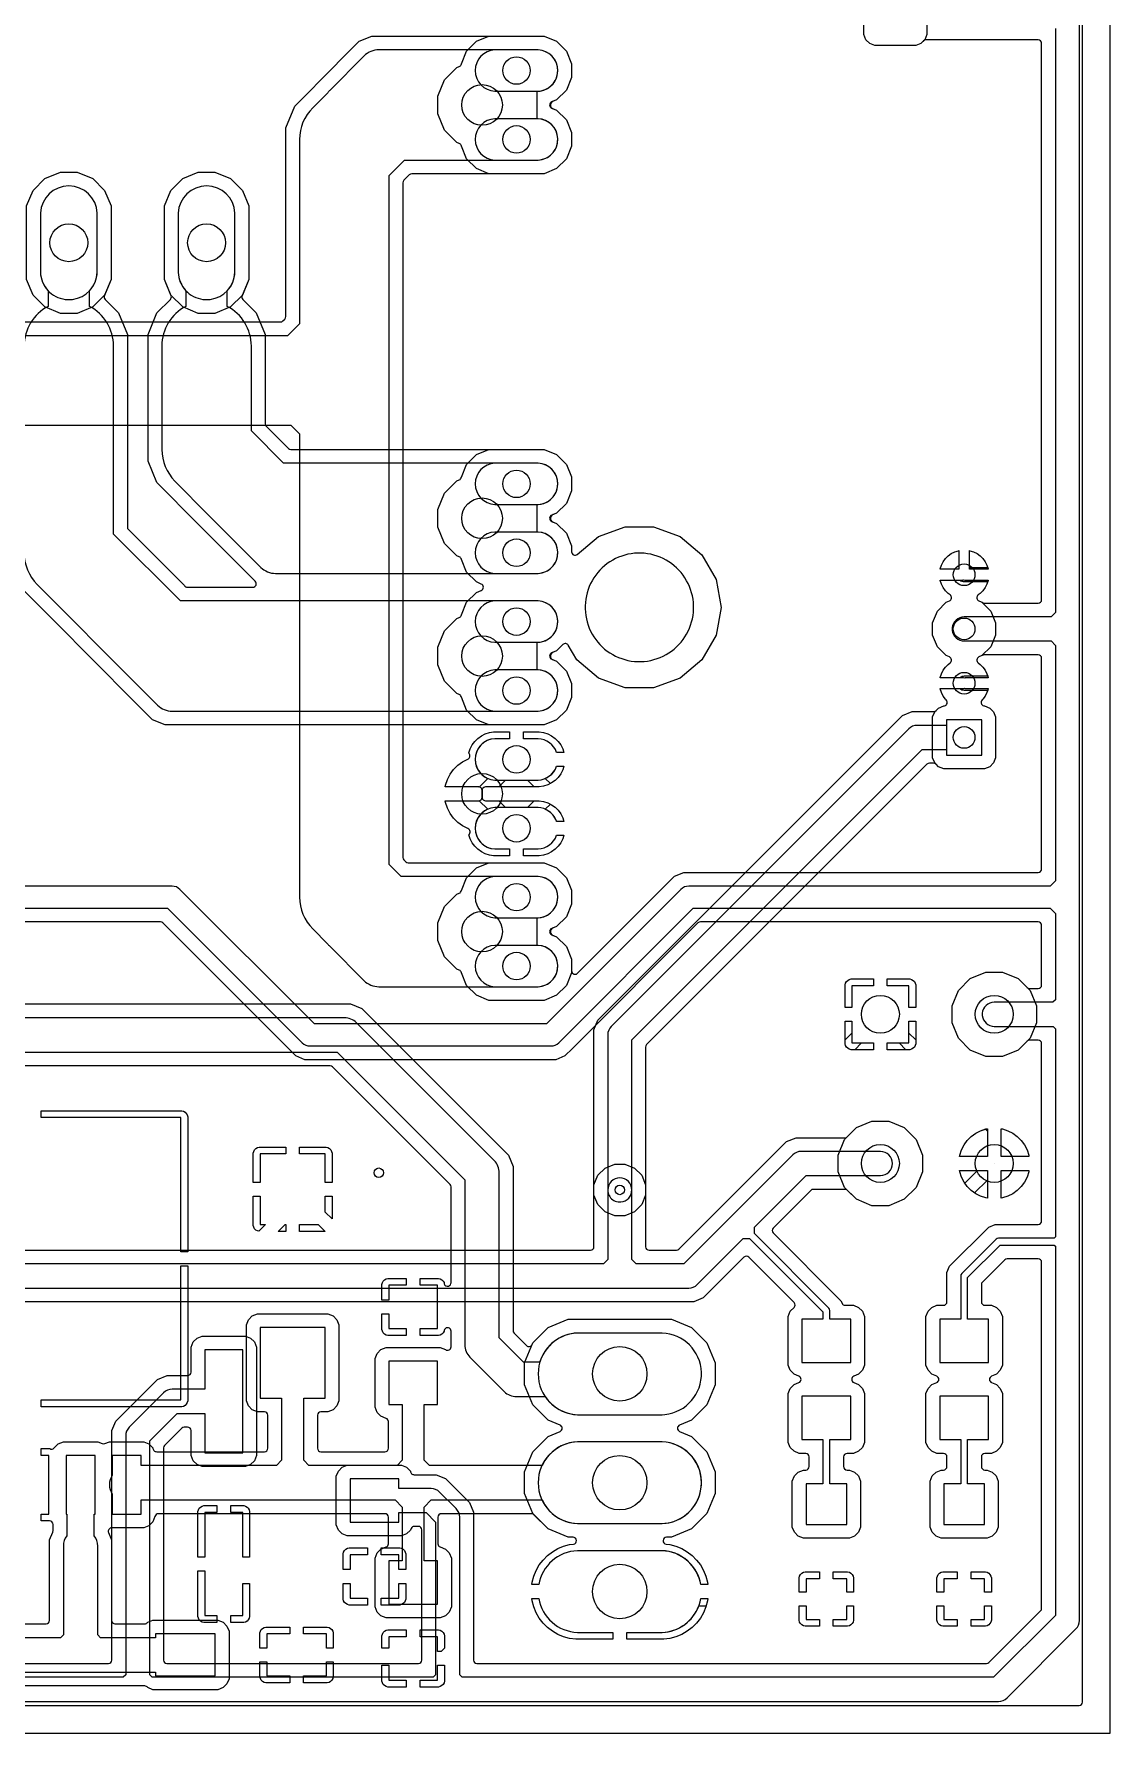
# Model space of a CAD drawing. Header units: millimetres. Extents: x 30 to 140, y 53 to 175.
# Drawn here: x 100.3 to 140, y 53 to 115.6 of the extents above; entities that cross this region are included whole.
import ezdxf

# ---------------------------------------------------------------- set-up
doc = ezdxf.new("R2010")
doc.units = ezdxf.units.MM

msp = doc.modelspace()

# ---------------------------------------------------------------- linework, layer by layer
at = {"layer": '16_copper'}
for points in [[(84.322, 54.016), (138.857, 54.016, 0.414214), (138.984, 54.143), (138.984, 173.857, 0.414214)], [(100.281, 109.879), (100.719, 110.317), (101.291, 110.553), (101.909, 110.553), (102.481, 110.317), (102.919, 109.879), (103.156, 109.307), (103.156, 106.593), (102.91, 106, 0.312739), (102.935, 105.858), (103.43, 105.363), (103.759, 104.569), (103.759, 97.467, 0.198912), (103.796, 97.377), (105.861, 95.312, 0.270316), (105.976, 95.25), (108.387, 95.25, 0.668179), (108.477, 95.467), (108.125, 95.818), (108.125, 95.818), (105.603, 98.341, 0.093914), (105.576, 98.38), (105.475, 98.482), (105.475, 98.482), (104.85, 99.107), (104.521, 99.901), (104.521, 104.569), (104.85, 105.363), (105.345, 105.858, 0.303342), (105.371, 105.998), (105.124, 106.593), (105.124, 109.307), (105.361, 109.879), (105.799, 110.317), (106.371, 110.553), (106.989, 110.553), (107.561, 110.317), (107.999, 109.879), (108.236, 109.307), (108.236, 106.593), (107.99, 106, 0.312739), (108.015, 105.858), (108.51, 105.363), (108.839, 104.569), (108.839, 101.277, 0.198912), (108.876, 101.187), (109.696, 100.367, 0.198912), (109.786, 100.33), (119.125, 100.33), (119.591, 100.137), (119.949, 99.779), (120.142, 99.313), (120.142, 98.807), (119.949, 98.341), (119.591, 97.983), (119.458, 97.928, 0.143893), (119.403, 97.883), (119.396, 97.873, 0.524682), (119.458, 97.652), (119.591, 97.597), (119.949, 97.239), (120.142, 96.773), (120.142, 96.556, 0.637071), (120.351, 96.459), (121.135, 97.117), (122.118, 97.475), (123.165, 97.475), (124.149, 97.117), (124.951, 96.444), (125.475, 95.537), (125.656, 94.506), (125.475, 93.475), (124.951, 92.568), (124.149, 91.895), (123.165, 91.537), (122.118, 91.537), (121.135, 91.895), (120.333, 92.568), (120.021, 93.107, 0.493144), (119.822, 93.134), (119.591, 92.903), (119.458, 92.848, 0.143893), (119.403, 92.803), (119.396, 92.793, 0.524682), (119.458, 92.572), (119.591, 92.517), (119.949, 92.159), (120.142, 91.693), (120.142, 91.187), (119.949, 90.721), (119.591, 90.363), (119.125, 90.17), (105.157, 90.17), (104.691, 90.363), (101.793, 93.261, 0.093912), (101.766, 93.3), (99.77, 95.297)], [(91.213, 79.883), (111.987, 79.883), (112.407, 79.709), (117.809, 74.307), (117.983, 73.887), (117.983, 67.836, 0.198912), (118.02, 67.746), (118.479, 67.288, 0.534522), (118.686, 67.329), (118.709, 67.383), (119.275, 67.95), (120.015, 68.256), (123.825, 68.256), (124.565, 67.95), (125.131, 67.383), (125.438, 66.644), (125.438, 65.843), (125.131, 65.103), (124.565, 64.537), (124.124, 64.354, 0.668183), (124.124, 64.119), (124.565, 63.936), (125.131, 63.37), (125.438, 62.63), (125.438, 61.83), (125.131, 61.09), (124.565, 60.524), (123.825, 60.217), (123.645, 60.217, 0.936608), (123.628, 59.964), (123.769, 59.946), (123.992, 59.886), (124.205, 59.798), (124.404, 59.682), (124.587, 59.542), (124.75, 59.379), (124.891, 59.196), (125.006, 58.996), (125.094, 58.783), (125.154, 58.561), (125.166, 58.471), (124.909, 58.471, 0.355305), (123.479, 59.722), (120.361, 59.722, 0.355304), (118.931, 58.471), (118.674, 58.471), (118.686, 58.561), (118.746, 58.783), (118.834, 58.996), (118.949, 59.196), (119.09, 59.379), (119.253, 59.542), (119.436, 59.682), (119.635, 59.798), (119.848, 59.886), (120.071, 59.946), (120.212, 59.964, 0.936608), (120.195, 60.217), (120.015, 60.217), (119.275, 60.524), (118.749, 61.05, 0.198912), (118.659, 61.087), (115.341, 61.087, 0.414214), (115.214, 60.96), (115.214, 59.979, 0.30335), (115.293, 59.861), (115.488, 59.781), (115.631, 59.638), (115.708, 59.451), (115.708, 57.649), (115.631, 57.462), (115.488, 57.319), (115.301, 57.242), (113.299, 57.242), (113.112, 57.319), (112.969, 57.462), (112.892, 57.649), (112.892, 59.451), (112.969, 59.638), (113.112, 59.781), (113.307, 59.861, 0.30335), (113.386, 59.979), (113.386, 60.96, 0.414214), (113.259, 61.087), (104.902, 61.087, 0.346066), (104.777, 60.978), (104.698, 60.787), (104.555, 60.644), (104.368, 60.566), (103.18, 60.566, 0.534511), (103.063, 60.391), (103.175, 60.121), (103.175, 57.15, 0.414214), (103.302, 57.023), (104.397, 57.023, 0.133087), (104.461, 57.04), (104.467, 57.045, 0.103496), (104.512, 57.086), (104.699, 57.163), (107.101, 57.163), (107.288, 57.086), (107.431, 56.943), (107.508, 56.756), (107.508, 55.004), (107.431, 54.817), (107.288, 54.674), (107.101, 54.597), (104.699, 54.597), (104.512, 54.674, 0.271857), (104.397, 54.737), (84.665, 54.737, 0.055544)], [(91.703, 78.105), (111.497, 78.105), (116.205, 73.397), (116.205, 67.31, 0.198912), (116.391, 66.861), (117.661, 65.591, 0.198912), (118.11, 65.405), (119.165, 65.405, 0.240613), (120.361, 64.738), (123.479, 64.738), (123.586, 64.746, 0.931033), (123.479, 67.748), (120.361, 67.748, 0.321455), (118.973, 66.675), (118.373, 66.675), (117.475, 67.573), (117.475, 73.66, 0.198912), (117.289, 74.109), (112.209, 79.189, 0.198912), (111.76, 79.375), (91.44, 79.375, 0.198912)], [(84.665, 57.023), (100.762, 57.023, 0.414214), (100.889, 57.15), (100.889, 60.121), (101.006, 60.404, 0.098491), (101.016, 60.452), (101.016, 60.693, 0.414214), (100.889, 60.82), (100.584, 60.82), (100.584, 61.074), (100.863, 61.074), (100.863, 63.233), (100.584, 63.233), (100.584, 63.487), (100.897, 63.487, 0.348851), (101.057, 63.51), (101.211, 63.664), (101.397, 63.741), (102.666, 63.741), (102.834, 63.672, 0.198912), (102.931, 63.672), (103.099, 63.741), (104.368, 63.741), (104.555, 63.664), (104.698, 63.521, 0.456762), (104.844, 63.373), (108.814, 63.373, 0.414214), (108.941, 63.5), (108.941, 64.715, 0.414214), (108.814, 64.842), (108.554, 64.842), (108.367, 64.919), (108.224, 65.062), (108.147, 65.249), (108.147, 68.051), (108.224, 68.238), (108.367, 68.381), (108.554, 68.458), (111.156, 68.458), (111.343, 68.381), (111.486, 68.238), (111.563, 68.051), (111.563, 65.249), (111.486, 65.062), (111.343, 64.919), (111.156, 64.842), (110.896, 64.842, 0.414214), (110.769, 64.715), (110.769, 63.5, 0.414214), (110.896, 63.373), (113.259, 63.373, 0.414214), (113.386, 63.5), (113.386, 64.481, 0.30335), (113.307, 64.599), (113.112, 64.679), (112.969, 64.822), (112.892, 65.009), (112.892, 66.811), (112.969, 66.998), (113.112, 67.141), (113.299, 67.218), (115.301, 67.218), (115.489, 67.14, 0.633629), (115.697, 67.238), (115.697, 67.819, 0.769561), (115.46, 67.882), (115.459, 67.88, 0.122603), (115.437, 67.812), (115.403, 67.754), (115.356, 67.707), (115.298, 67.673), (115.233, 67.656), (114.554, 67.656), (114.554, 67.91), (115.2, 67.91), (115.2, 69.51), (114.554, 69.51), (114.554, 69.764), (115.233, 69.764), (115.298, 69.747), (115.356, 69.713), (115.403, 69.666), (115.437, 69.608, 0.920707), (115.694, 69.574), (115.697, 69.598), (115.697, 69.601), (115.697, 73.134, 0.198912), (115.66, 73.224), (111.324, 77.56, 0.198912), (111.234, 77.597), (91.966, 77.597, 0.198912)], [(84.03, 55.245), (104.8, 55.245), (104.8, 55.105), (107, 55.105), (107, 56.655), (104.8, 56.655), (104.8, 56.515), (102.772, 56.515), (102.667, 56.62), (102.667, 59.893, 0.161858), (102.54, 60.273), (102.54, 61.074), (102.565, 61.074), (102.565, 63.233), (101.498, 63.233), (101.498, 61.074), (101.524, 61.074), (101.524, 60.273, 0.162021), (101.397, 59.893), (101.397, 56.62), (101.292, 56.515), (84.03, 56.515)]]:
    msp.add_lwpolyline(points, format="xyb", dxfattribs=at)
msp.add_lwpolyline([(133.242, 117.135), (133.242, 115.625), (133.165, 115.438), (133.022, 115.295), (132.835, 115.218), (131.325, 115.218), (131.138, 115.295), (130.995, 115.438), (130.918, 115.625), (130.918, 117.135)], dxfattribs=at)
for points in [[(117.095, 110.49), (116.629, 110.683), (116.271, 111.041), (116.076, 111.513, 0.26182), (116, 111.611), (115.915, 111.646), (115.456, 112.105), (115.207, 112.705), (115.207, 113.355), (115.456, 113.955), (115.915, 114.414), (116, 114.449, 0.246575), (116.076, 114.547), (116.271, 115.019), (116.629, 115.377), (117.095, 115.57), (119.125, 115.57), (119.591, 115.377), (119.949, 115.019), (120.142, 114.553), (120.142, 114.047), (119.949, 113.581), (119.591, 113.223), (119.408, 113.147, 0.668175), (119.408, 112.913), (119.591, 112.837), (119.949, 112.479), (120.142, 112.013), (120.142, 111.507), (119.949, 111.041), (119.591, 110.683), (119.125, 110.49)], [(118.984, 113.545, 0.906347), (118.909, 115.062), (117.311, 115.062, 0.95208), (117.311, 113.538), (118.909, 113.538)], [(118.984, 111.005, 0.906347), (118.909, 112.522), (117.311, 112.522, 0.95208), (117.311, 110.998), (118.909, 110.998)], [(103.251, 97.204), (103.251, 104.14, 0.279687), (102.362, 105.604), (102.362, 106.183, 0.180228), (102.648, 106.857), (102.648, 109.043, 0.957291), (100.552, 109.043), (100.552, 106.857, 0.180228), (100.838, 106.183), (100.838, 105.604, 0.279681), (99.949, 104.14), (99.949, 96.52, 0.198912), (100.433, 95.353), (102.255, 93.53, 0.038456), (102.331, 93.441), (104.871, 90.901, 0.198912), (105.41, 90.678), (118.909, 90.678, 0.975753), (118.872, 92.202), (118.872, 93.218, 0.975753), (118.909, 94.742), (105.713, 94.742)], [(108.331, 101.014), (108.331, 104.14, 0.279687), (107.442, 105.604), (107.442, 106.183, 0.180228), (107.728, 106.857), (107.728, 109.043, 0.957291), (105.632, 109.043), (105.632, 106.857, 0.180228), (105.918, 106.183), (105.918, 105.604, 0.279681), (105.029, 104.14), (105.029, 100.33, 0.198912), (105.513, 99.163), (106.065, 98.61, 0.038456), (106.141, 98.521), (108.681, 95.981, 0.198912), (109.22, 95.758), (118.909, 95.758, 0.975753), (118.872, 97.282), (118.872, 98.298, 0.975753), (118.909, 99.822), (109.523, 99.822)], [(134.464, 91.91), (133.732, 91.91), (133.734, 91.923), (133.779, 92.059), (133.843, 92.186), (133.927, 92.302), (134.028, 92.403), (134.103, 92.457, 0.58612), (134.077, 92.677), (133.962, 92.725), (133.635, 93.052), (133.458, 93.479), (133.458, 93.941), (133.635, 94.368), (133.962, 94.695), (134.077, 94.743, 0.58612), (134.103, 94.963), (134.028, 95.017), (133.927, 95.118), (133.843, 95.234), (133.779, 95.361), (133.734, 95.497), (133.732, 95.51), (134.464, 95.51, 0.166951), (134.62, 95.456), (135.492, 95.456), (135.461, 95.361), (135.397, 95.234), (135.313, 95.118), (135.212, 95.017), (135.137, 94.963, 0.58612), (135.163, 94.743), (135.278, 94.695), (135.605, 94.368), (135.782, 93.941), (135.782, 93.479), (135.605, 93.052), (135.278, 92.725), (135.163, 92.677, 0.586109), (135.137, 92.457), (135.212, 92.403), (135.313, 92.302), (135.397, 92.186), (135.461, 92.059), (135.492, 91.964), (134.62, 91.964), (134.58, 91.961), (134.542, 91.952), (134.505, 91.936), (134.471, 91.916)], [(122.109, 72.073), (121.731, 72.073), (121.38, 72.218), (121.113, 72.485), (120.968, 72.836), (120.968, 78.929), (121.113, 79.28), (132.35, 90.517), (132.701, 90.662), (133.493, 90.662, 0.198912), (133.583, 90.7), (133.678, 90.795), (133.865, 90.872, 0.551535), (133.983, 91.052), (133.98, 91.057, 0.141959), (133.927, 91.118), (133.843, 91.234), (133.779, 91.361), (133.734, 91.497), (133.732, 91.51), (134.464, 91.51, 0.166951), (134.62, 91.456), (135.492, 91.456), (135.461, 91.361), (135.397, 91.234), (135.313, 91.118, 0.129442), (135.262, 91.061), (135.259, 91.055, 0.225675), (135.257, 90.946), (135.261, 90.94, 0.248224), (135.375, 90.872), (135.562, 90.795), (135.705, 90.652), (135.782, 90.465), (135.782, 88.955), (135.705, 88.768), (135.562, 88.625), (135.375, 88.548), (133.865, 88.548), (133.678, 88.625), (133.583, 88.72, 0.198912), (133.493, 88.758), (133.337, 88.758, 0.198912), (133.247, 88.72), (122.91, 78.383, 0.198912), (122.872, 78.293), (122.872, 72.836), (122.727, 72.485), (122.46, 72.218)], [(121.96, 72.582, 0.388225), (122.365, 73.025), (122.365, 78.556), (133.074, 89.266), (133.966, 89.266), (133.966, 89.056), (135.274, 89.056), (135.274, 90.364), (133.966, 90.364), (133.966, 90.154), (132.89, 90.154, 0.198912), (132.576, 90.024), (121.606, 79.054, 0.198912), (121.476, 78.74), (121.476, 73.025), (121.479, 72.972), (121.488, 72.921), (121.503, 72.87), (121.525, 72.822), (121.551, 72.777), (121.583, 72.735), (121.62, 72.697), (121.661, 72.664), (121.706, 72.636), (121.753, 72.613), (121.803, 72.596), (121.855, 72.585), (121.907, 72.581)], [(116.715, 87.884, 0.004282), (116.713, 87.884), (115.484, 87.884), (115.495, 87.953), (115.562, 88.159), (115.661, 88.353), (115.788, 88.528), (115.942, 88.682), (116.117, 88.809), (116.316, 88.911, 0.466649), (116.371, 89.097), (116.367, 89.104, 0.052386), (116.357, 89.138), (116.406, 89.29), (116.479, 89.432), (116.573, 89.562), (116.686, 89.675), (116.816, 89.769), (116.958, 89.842), (117.11, 89.891), (117.268, 89.916), (117.856, 89.916), (117.856, 89.662), (117.311, 89.662, 0.796397), (117.05, 88.199), (116.733, 87.882)], [(119.591, 89.154, 0.304478), (118.909, 89.662), (118.364, 89.662), (118.364, 89.916), (118.952, 89.916), (119.11, 89.891), (119.262, 89.842), (119.404, 89.769), (119.534, 89.675), (119.647, 89.562), (119.741, 89.432), (119.814, 89.29), (119.858, 89.154)], [(119.17, 88.199, 0.210262), (119.591, 88.646), (119.858, 88.646), (119.814, 88.51), (119.741, 88.368), (119.647, 88.238), (119.534, 88.125), (119.404, 88.031), (119.361, 88.009)], [(118.513, 88.138), (118.767, 87.884), (118.345, 87.884, 0.000763), (118.344, 87.884), (117.453, 87.884), (117.707, 88.138)], [(117.268, 85.344), (117.11, 85.369), (116.958, 85.418), (116.816, 85.491), (116.686, 85.585), (116.573, 85.698), (116.479, 85.828), (116.406, 85.97), (116.357, 86.122, 0.539151), (116.318, 86.348), (116.117, 86.451), (115.942, 86.578), (115.788, 86.732), (115.661, 86.907), (115.562, 87.101), (115.495, 87.307), (115.484, 87.376), (116.713, 87.376), (116.726, 87.377), (116.733, 87.378), (117.05, 87.061, 0.796397), (117.311, 85.598), (117.856, 85.598), (117.856, 85.344)], [(119.562, 86.686, 0.183691), (119.17, 87.061), (119.361, 87.251), (119.404, 87.229), (119.534, 87.135), (119.647, 87.022), (119.741, 86.892), (119.814, 86.75), (119.858, 86.614), (119.591, 86.614), (119.59, 86.617)], [(118.364, 85.344), (118.364, 85.598), (118.909, 85.598, 0.304475), (119.591, 86.106), (119.858, 86.106), (119.814, 85.97), (119.741, 85.828), (119.647, 85.698), (119.534, 85.585), (119.404, 85.491), (119.262, 85.418), (119.11, 85.369), (118.952, 85.344)], [(117.095, 80.01), (116.629, 80.203), (116.271, 80.561), (116.076, 81.033, 0.26182), (116, 81.131), (115.915, 81.166), (115.456, 81.625), (115.207, 82.225), (115.207, 82.875), (115.456, 83.475), (115.915, 83.934), (116, 83.969, 0.246575), (116.076, 84.067), (116.271, 84.539), (116.629, 84.897), (117.095, 85.09), (119.125, 85.09), (119.591, 84.897), (119.949, 84.539), (120.142, 84.073), (120.142, 83.567), (119.949, 83.101), (119.591, 82.743), (119.408, 82.667, 0.668183), (119.408, 82.433), (119.591, 82.357), (119.949, 81.999), (120.142, 81.533), (120.142, 81.027), (119.949, 80.561), (119.591, 80.203), (119.125, 80.01)], [(118.984, 83.065, 0.906347), (118.909, 84.582), (117.311, 84.582, 0.95208), (117.311, 83.058), (118.909, 83.058)], [(118.984, 80.525, 0.906347), (118.909, 82.042), (117.311, 82.042, 0.95208), (117.311, 80.518), (118.909, 80.518)], [(114.968, 61.595), (119.051, 61.595, 0.28202), (120.361, 60.725), (123.479, 60.725, 0.964922), (123.479, 63.735), (120.361, 63.735, 0.28202), (119.051, 62.865), (114.897, 62.865), (114.706, 63.055), (114.706, 65.11), (115.2, 65.11), (115.2, 66.71), (113.4, 66.71), (113.4, 65.11), (113.894, 65.11), (113.894, 63.055), (113.703, 62.865), (110.452, 62.865), (110.261, 63.055), (110.261, 65.35), (111.055, 65.35), (111.055, 67.95), (108.655, 67.95), (108.655, 65.35), (109.449, 65.35), (109.449, 63.055), (109.258, 62.865), (104.267, 62.865), (104.267, 63.233), (103.2, 63.233), (103.2, 62.498, 0.294174), (103.2, 61.811), (103.2, 61.074), (104.267, 61.074), (104.267, 61.595), (113.632, 61.595), (113.894, 61.333), (113.894, 59.35), (113.4, 59.35), (113.4, 57.75), (115.2, 57.75), (115.2, 59.35), (114.706, 59.35), (114.706, 61.333)], [(120.3, 56.458), (120.071, 56.488), (119.848, 56.548), (119.635, 56.636), (119.436, 56.751), (119.253, 56.892), (119.09, 57.055), (118.949, 57.237), (118.834, 57.437), (118.746, 57.65), (118.686, 57.873), (118.674, 57.963), (118.931, 57.963, 0.355304), (120.361, 56.712), (121.666, 56.712), (121.666, 56.458)], [(122.174, 56.458), (122.174, 56.712), (123.479, 56.712, 0.355304), (124.909, 57.963), (125.166, 57.963), (125.154, 57.873), (125.094, 57.65), (125.006, 57.437), (124.891, 57.237), (124.75, 57.055), (124.587, 56.892), (124.404, 56.751), (124.205, 56.636), (123.992, 56.548), (123.769, 56.488), (123.54, 56.458)], [(114.554, 54.696), (114.554, 54.95), (115.2, 54.95), (115.2, 55.496), (115.44, 55.496, 0.013761), (115.454, 55.496), (115.454, 54.917), (115.437, 54.852), (115.403, 54.794), (115.356, 54.747), (115.298, 54.713), (115.233, 54.696)]]:
    msp.add_lwpolyline(points, format="xyb", close=True, dxfattribs=at)
for points in [[(133.732, 95.91), (133.734, 95.923), (133.779, 96.059), (133.843, 96.186), (133.927, 96.302), (134.028, 96.403), (134.144, 96.487), (134.271, 96.551), (134.407, 96.596), (134.42, 96.598), (134.42, 95.91)], [(134.82, 95.964), (134.82, 96.598), (134.833, 96.596), (134.969, 96.551), (135.096, 96.487), (135.212, 96.403), (135.313, 96.302), (135.397, 96.186), (135.461, 96.059), (135.492, 95.964)], [(117.707, 87.122), (117.453, 87.376), (118.345, 87.376), (118.345, 87.376), (118.767, 87.376), (118.513, 87.122)], [(135.42, 77.942), (134.847, 78.179), (134.409, 78.617), (134.172, 79.19), (134.172, 79.81), (134.409, 80.383), (134.847, 80.821), (135.42, 81.058), (136.04, 81.058), (136.613, 80.821), (137.051, 80.383), (137.288, 79.81), (137.288, 79.19), (137.051, 78.617), (136.613, 78.179), (136.04, 77.942)], [(130.226, 79.754), (130.226, 80.583), (130.243, 80.648), (130.277, 80.706), (130.324, 80.753), (130.382, 80.787), (130.447, 80.804), (131.276, 80.804), (131.276, 80.55), (130.48, 80.55), (130.48, 79.754)], [(132.58, 79.754), (132.58, 80.55), (131.784, 80.55), (131.784, 80.804), (132.613, 80.804), (132.678, 80.787), (132.736, 80.753), (132.783, 80.706), (132.817, 80.648), (132.834, 80.583), (132.834, 79.754)], [(130.447, 78.196), (130.382, 78.213), (130.324, 78.247), (130.277, 78.294), (130.243, 78.352), (130.226, 78.417), (130.226, 79.246), (130.48, 79.246), (130.48, 78.45), (131.276, 78.45), (131.276, 78.196)], [(131.784, 78.196), (131.784, 78.45), (132.58, 78.45), (132.58, 79.246), (132.834, 79.246), (132.834, 78.417), (132.817, 78.352), (132.783, 78.294), (132.736, 78.247), (132.678, 78.213), (132.613, 78.196)], [(105.73, 70.739), (105.73, 75.69), (100.584, 75.69), (100.584, 75.944), (105.763, 75.944), (105.828, 75.927), (105.886, 75.893), (105.933, 75.846), (105.967, 75.788), (105.984, 75.723), (105.984, 70.739)], [(131.22, 72.442), (130.647, 72.679), (130.209, 73.117), (129.972, 73.69), (129.972, 74.31), (130.209, 74.883), (130.647, 75.321), (131.22, 75.558), (131.84, 75.558), (132.413, 75.321), (132.851, 74.883), (133.088, 74.31), (133.088, 73.69), (132.851, 73.117), (132.413, 72.679), (131.84, 72.442)], [(134.45, 74.254), (134.458, 74.305), (134.522, 74.501), (134.615, 74.683), (134.735, 74.849), (134.881, 74.995), (135.047, 75.115), (135.229, 75.208), (135.425, 75.272), (135.476, 75.28), (135.476, 74.254)], [(135.984, 74.254), (135.984, 75.28), (136.035, 75.272), (136.231, 75.208), (136.413, 75.115), (136.579, 74.995), (136.725, 74.849), (136.845, 74.683), (136.938, 74.501), (137.002, 74.305), (137.01, 74.254)], [(108.401, 73.304), (108.401, 74.383), (108.418, 74.448), (108.452, 74.506), (108.499, 74.553), (108.557, 74.587), (108.622, 74.604), (109.601, 74.604), (109.601, 74.35), (108.655, 74.35), (108.655, 73.304)], [(111.055, 73.304), (111.055, 74.35), (110.109, 74.35), (110.109, 74.604), (111.088, 74.604), (111.153, 74.587), (111.211, 74.553), (111.258, 74.506), (111.292, 74.448), (111.309, 74.383), (111.309, 73.304)], [(135.73, 74), (135.73, 74), (135.73, 74), (135.73, 74)], [(135.425, 72.728), (135.229, 72.792), (135.047, 72.885), (134.881, 73.005), (134.735, 73.151), (134.615, 73.317), (134.522, 73.499), (134.458, 73.695), (134.45, 73.746), (135.476, 73.746), (135.476, 72.72)], [(135.984, 73.746), (137.01, 73.746), (137.002, 73.695), (136.938, 73.499), (136.845, 73.317), (136.725, 73.151), (136.579, 73.005), (136.413, 72.885), (136.231, 72.792), (136.035, 72.728), (135.984, 72.72)], [(108.557, 71.513), (108.499, 71.547), (108.452, 71.594), (108.418, 71.652), (108.401, 71.717), (108.401, 72.796), (108.655, 72.796), (108.655, 71.75), (108.856, 71.75), (108.606, 71.5)], [(111.055, 72.209), (111.055, 72.796), (111.309, 72.796), (111.309, 71.955)], [(109.32, 71.496), (109.574, 71.75), (109.601, 71.75), (109.601, 71.496)], [(110.109, 71.496), (110.109, 71.75), (110.796, 71.75), (111.05, 71.496)], [(100.584, 65.026), (100.584, 65.28), (105.73, 65.28), (105.73, 70.231), (105.984, 70.231), (105.984, 65.247), (105.967, 65.182), (105.933, 65.124), (105.886, 65.077), (105.828, 65.043), (105.763, 65.026)], [(113.146, 68.964), (113.146, 69.543), (113.163, 69.608), (113.197, 69.666), (113.244, 69.713), (113.302, 69.747), (113.367, 69.764), (114.046, 69.764), (114.046, 69.51), (113.4, 69.51), (113.4, 68.964)], [(113.367, 67.656), (113.302, 67.673), (113.244, 67.707), (113.197, 67.754), (113.163, 67.812), (113.146, 67.877), (113.146, 68.456), (113.4, 68.456), (113.4, 67.91), (114.046, 67.91), (114.046, 67.656)], [(108.646, 56.134), (108.646, 56.688), (108.663, 56.753), (108.697, 56.811), (108.744, 56.858), (108.802, 56.892), (108.867, 56.909), (109.746, 56.909), (109.746, 56.655), (108.9, 56.655), (108.9, 56.134)], [(111.1, 56.134), (111.1, 56.655), (110.254, 56.655), (110.254, 56.909), (111.133, 56.909), (111.198, 56.892), (111.256, 56.858), (111.303, 56.811), (111.337, 56.753), (111.354, 56.688), (111.354, 56.134)], [(113.146, 56.134), (113.146, 56.583), (113.163, 56.648), (113.197, 56.706), (113.244, 56.753), (113.302, 56.787), (113.367, 56.804), (114.046, 56.804), (114.046, 56.55), (113.4, 56.55), (113.4, 56.134)], [(115.2, 56.004), (115.2, 56.55), (114.554, 56.55), (114.554, 56.804), (115.233, 56.804), (115.298, 56.787), (115.356, 56.753), (115.403, 56.706), (115.437, 56.648), (115.454, 56.583), (115.454, 56.123), (115.335, 56.004)], [(108.867, 54.851), (108.802, 54.868), (108.744, 54.902), (108.697, 54.949), (108.663, 55.007), (108.646, 55.072), (108.646, 55.626), (108.9, 55.626), (108.9, 55.105), (109.746, 55.105), (109.746, 54.851)], [(110.254, 54.851), (110.254, 55.105), (111.1, 55.105), (111.1, 55.626), (111.354, 55.626), (111.354, 55.072), (111.337, 55.007), (111.303, 54.949), (111.256, 54.902), (111.198, 54.868), (111.133, 54.851)], [(113.367, 54.696), (113.302, 54.713), (113.244, 54.747), (113.197, 54.794), (113.163, 54.852), (113.146, 54.917), (113.146, 55.496), (113.4, 55.496), (113.4, 54.95), (114.046, 54.95), (114.046, 54.696)]]:
    msp.add_lwpolyline(points, close=True, dxfattribs=at)
at = {"layer": '1_copper'}
for points in [[(86.36, 54.166), (135.89, 54.166, 0.198912), (136.204, 54.296), (138.744, 56.836, 0.198912), (138.875, 57.15), (138.875, 160.83)], [(97.064, 105.029), (109.403, 105.029, 0.198912), (109.493, 105.066), (109.564, 105.137, 0.198912), (109.601, 105.227), (109.601, 112.189), (109.93, 112.983), (110.656, 113.71, 0.087456), (110.683, 113.749), (112.311, 115.377), (112.777, 115.57), (119.125, 115.57), (119.591, 115.377), (119.949, 115.019), (120.142, 114.553), (120.142, 114.047), (119.949, 113.581), (119.591, 113.223), (119.458, 113.168, 0.143893), (119.403, 113.123), (119.396, 113.113, 0.524682), (119.458, 112.892), (119.591, 112.837), (119.949, 112.479), (120.142, 112.013), (120.142, 111.507), (119.949, 111.041), (119.591, 110.683), (119.125, 110.49), (114.244, 110.49, 0.198912), (114.154, 110.453), (113.956, 110.255, 0.198912), (113.919, 110.165), (113.919, 85.288, 0.198912), (113.956, 85.198), (114.027, 85.127, 0.198912), (114.117, 85.09), (119.125, 85.09), (119.591, 84.897), (119.949, 84.539), (120.142, 84.073), (120.142, 83.567), (119.949, 83.101), (119.591, 82.743), (119.458, 82.688, 0.143893), (119.403, 82.643), (119.396, 82.633, 0.524682), (119.458, 82.412), (119.591, 82.357), (119.949, 81.999), (120.142, 81.533), (120.142, 81.102), (120.143, 81.095), (120.143, 81.089), (120.144, 81.081), (120.145, 81.074), (120.147, 81.068), (120.149, 81.061), (120.152, 81.054), (120.154, 81.047), (120.158, 81.042), (120.16, 81.036), (120.165, 81.03), (120.169, 81.023), (120.174, 81.019), (120.178, 81.014), (120.184, 81.009), (120.189, 81.003), (120.194, 81), (120.199, 80.996), (120.206, 80.992), (120.212, 80.988), (120.219, 80.986), (120.224, 80.983), (120.232, 80.981), (120.239, 80.978), (120.245, 80.978), (120.252, 80.976), (120.259, 80.976), (120.267, 80.975), (120.273, 80.975, 0.190068), (120.359, 81.012), (123.942, 84.595), (124.278, 84.734), (137.351, 84.734, 0.414214), (137.478, 84.861), (137.478, 92.63, 0.414214), (137.351, 92.758), (135.363, 92.758, 0.168169), (135.28, 92.726), (135.163, 92.677, 0.58612), (135.137, 92.457), (135.212, 92.403), (135.313, 92.302), (135.397, 92.186), (135.461, 92.059), (135.506, 91.923), (135.508, 91.91), (134.693, 91.91, 0.081224), (134.653, 91.903), (134.64, 91.899, 0.17163), (134.547, 91.91), (133.732, 91.91), (133.734, 91.923), (133.779, 92.059), (133.843, 92.186), (133.927, 92.302), (134.028, 92.403), (134.103, 92.457, 0.58612), (134.077, 92.677), (133.962, 92.725), (133.635, 93.052), (133.458, 93.479), (133.458, 93.941), (133.635, 94.368), (133.962, 94.695), (134.077, 94.743, 0.58612), (134.103, 94.963), (134.028, 95.017), (133.927, 95.118), (133.843, 95.234), (133.779, 95.361), (133.734, 95.497), (133.732, 95.51), (134.547, 95.51, 0.081224), (134.587, 95.517), (134.6, 95.521, 0.17163), (134.693, 95.51), (135.508, 95.51), (135.506, 95.497), (135.461, 95.361), (135.397, 95.234), (135.313, 95.118), (135.212, 95.017), (135.137, 94.963, 0.58612), (135.163, 94.743), (135.28, 94.695, 0.182927), (135.363, 94.662), (137.351, 94.662, 0.414214), (137.478, 94.789), (137.478, 115.3, 0.414214), (137.351, 115.428), (133.207, 115.428, 0.198912), (133.117, 115.39), (133.022, 115.295), (132.835, 115.218), (131.325, 115.218), (131.138, 115.295), (130.995, 115.438), (130.918, 115.625), (130.918, 117.135)], [(137.986, 115.847), (137.986, 94.315), (137.825, 94.154), (134.62, 94.154, 0.915332), (134.542, 93.272), (134.62, 93.266), (137.825, 93.266), (137.986, 93.105), (137.986, 84.425), (137.787, 84.226), (124.46, 84.226, 0.198912), (124.173, 84.107), (119.212, 79.146), (110.658, 79.146), (105.697, 84.107, 0.198912), (105.41, 84.226), (89.471, 84.226)], [(74.505, 101.219), (109.793, 101.219), (110.109, 100.903), (110.109, 83.82, 0.198912), (110.593, 82.653), (111.145, 82.1, 0.038456), (111.221, 82.011), (112.491, 80.741, 0.198912), (113.03, 80.518), (118.909, 80.518, 0.975753), (118.872, 82.042), (118.872, 83.058, 0.975753), (118.909, 84.582), (113.854, 84.582), (113.411, 85.025), (113.411, 110.428), (113.981, 110.998), (118.909, 110.998, 0.975753), (118.872, 112.522), (118.872, 113.538, 0.975753), (118.909, 115.062), (113.03, 115.062, 0.198912), (112.491, 114.839), (111.221, 113.569, 0.036964), (111.148, 113.483), (110.593, 112.927, 0.198912), (110.109, 111.76), (110.109, 104.964), (109.666, 104.521), (74.611, 104.521)], [(83.957, 83.414), (105.242, 83.414), (110.203, 78.453, 0.198912), (110.49, 78.334), (119.38, 78.334, 0.198912), (119.667, 78.453), (124.628, 83.414), (137.787, 83.414), (137.986, 83.215), (137.986, 80.035), (137.895, 79.945), (135.73, 79.945, 0.915332), (135.652, 79.062), (135.73, 79.056), (137.897, 79.056), (137.986, 78.967), (137.986, 71.291), (137.941, 71.247), (135.89, 71.247, 0.198912), (135.8, 71.21), (134.53, 69.94, 0.198912), (134.493, 69.85), (134.493, 68.262), (133.719, 68.262), (133.719, 66.662), (135.522, 66.662), (135.522, 68.262), (134.747, 68.262), (134.747, 69.797), (135.943, 70.993), (137.941, 70.993), (137.986, 70.949), (137.986, 57.334), (135.706, 55.055), (116.103, 55.055), (116.015, 55.143), (116.015, 60.96, 0.198912), (115.884, 61.274), (115.271, 61.887, 0.198912), (114.957, 62.017), (113.77, 62.017), (113.77, 62.373), (111.97, 62.373), (111.97, 60.773), (113.77, 60.773), (113.77, 61.128), (114.773, 61.128), (115.126, 60.776), (115.126, 55.143), (115.037, 55.055), (104.673, 55.055), (104.585, 55.143), (104.585, 63.776), (105.594, 64.785), (106.615, 64.785), (106.615, 63.33), (108.015, 63.33), (108.015, 67.13), (106.615, 67.13), (106.615, 65.675), (105.41, 65.675, 0.198912), (105.096, 65.544), (103.826, 64.274, 0.198912), (103.696, 63.96), (103.696, 55.143), (103.607, 55.055), (86.544, 55.055)], [(86.807, 55.562), (103.061, 55.562, 0.414214), (103.188, 55.689), (103.188, 64.149), (103.333, 64.5), (104.87, 66.037), (105.221, 66.182), (105.98, 66.182, 0.414214), (106.107, 66.309), (106.107, 67.231), (106.184, 67.418), (106.327, 67.561), (106.514, 67.638), (108.116, 67.638), (108.303, 67.561), (108.446, 67.418), (108.523, 67.231), (108.523, 63.229), (108.446, 63.042), (108.303, 62.899), (108.116, 62.822), (106.514, 62.822), (106.327, 62.899), (106.184, 63.042), (106.107, 63.229), (106.107, 64.151, 0.414214), (105.98, 64.278), (105.857, 64.278, 0.198912), (105.767, 64.24), (105.13, 63.603, 0.198912), (105.092, 63.513), (105.092, 55.689, 0.414214), (105.219, 55.562), (114.491, 55.562, 0.414214), (114.618, 55.689), (114.618, 60.493, 0.414214), (114.491, 60.62), (114.342, 60.62, 0.30335), (114.225, 60.542), (114.201, 60.485), (114.058, 60.342), (113.871, 60.265), (111.869, 60.265), (111.683, 60.342), (111.54, 60.485), (111.462, 60.672), (111.462, 62.474), (111.54, 62.661), (111.683, 62.804), (111.869, 62.881), (113.871, 62.881), (114.058, 62.804), (114.201, 62.661, 0.431477), (114.342, 62.525), (115.147, 62.525), (115.497, 62.38), (116.377, 61.5), (116.522, 61.149), (116.522, 55.689, 0.414214), (116.649, 55.562), (135.443, 55.562, 0.198912), (135.533, 55.6), (137.44, 57.507, 0.198912), (137.478, 57.597), (137.478, 70.358, 0.414214), (137.351, 70.485), (136.206, 70.485, 0.198912), (136.116, 70.448), (135.292, 69.624, 0.198912), (135.255, 69.534), (135.255, 68.897, 0.414214), (135.382, 68.77), (135.623, 68.77), (135.809, 68.693), (135.952, 68.55), (136.029, 68.363), (136.029, 66.561), (135.952, 66.374), (135.809, 66.231), (135.631, 66.157, 0.668183), (135.631, 65.923), (135.809, 65.849), (135.952, 65.706), (136.029, 65.519), (136.029, 63.717), (135.952, 63.53), (135.809, 63.387), (135.623, 63.31), (135.382, 63.31, 0.414214), (135.255, 63.183), (135.255, 62.825, 0.414214), (135.382, 62.698), (135.471, 62.698), (135.658, 62.621), (135.801, 62.478), (135.878, 62.291), (135.878, 60.589), (135.801, 60.402), (135.658, 60.259), (135.471, 60.182), (133.769, 60.182), (133.582, 60.259), (133.439, 60.402), (133.362, 60.589), (133.362, 62.291), (133.439, 62.478), (133.582, 62.621), (133.769, 62.698), (133.858, 62.698, 0.414214), (133.985, 62.825), (133.985, 63.183, 0.414214), (133.858, 63.31), (133.617, 63.31), (133.431, 63.387), (133.288, 63.53), (133.21, 63.717), (133.21, 65.519), (133.288, 65.706), (133.431, 65.849), (133.609, 65.923, 0.668183), (133.609, 66.157), (133.431, 66.231), (133.288, 66.374), (133.21, 66.561), (133.21, 68.363), (133.288, 68.55), (133.431, 68.693), (133.617, 68.77), (133.858, 68.77, 0.414214), (133.985, 68.897), (133.985, 69.976), (134.082, 70.21), (135.53, 71.658), (135.764, 71.755), (137.351, 71.755, 0.414214), (137.478, 71.882), (137.478, 78.421, 0.414214), (137.351, 78.547), (137.033, 78.547, 0.198912), (136.944, 78.51), (136.613, 78.179), (136.04, 77.942), (135.42, 77.942), (134.847, 78.179), (134.409, 78.617), (134.172, 79.19), (134.172, 79.81), (134.409, 80.383), (134.847, 80.821), (135.42, 81.058), (136.04, 81.058), (136.613, 80.821), (136.944, 80.49, 0.198912), (137.033, 80.452), (137.351, 80.452, 0.414214), (137.478, 80.579), (137.478, 82.779, 0.414214), (137.351, 82.906), (124.891, 82.906, 0.198912), (124.802, 82.868), (120.173, 78.24), (120.173, 78.24), (119.898, 77.965), (119.562, 77.826), (110.308, 77.826), (109.972, 77.965), (109.697, 78.24), (109.697, 78.24), (105.068, 82.868, 0.198912), (104.979, 82.906), (84.246, 82.906, 0.198912)], [(99.461, 70.802), (120.841, 70.802, 0.414214), (120.968, 70.929), (120.968, 73.214), (121.113, 73.565), (121.38, 73.832), (121.731, 73.977), (122.109, 73.977), (122.46, 73.832), (122.727, 73.565), (122.872, 73.214), (122.872, 70.929, 0.414214), (122.999, 70.802), (124.013, 70.802, 0.198912), (124.103, 70.84), (128.07, 74.807), (128.421, 74.952), (130.227, 74.952, 0.198912), (130.316, 74.99), (130.647, 75.321), (131.22, 75.558), (131.84, 75.558), (132.413, 75.321), (132.851, 74.883), (133.088, 74.31), (133.088, 73.69), (132.851, 73.117), (132.413, 72.679), (131.84, 72.442), (131.22, 72.442), (130.647, 72.679), (130.316, 73.01, 0.198912), (130.227, 73.047), (129.057, 73.047, 0.198912), (128.967, 73.01), (127.577, 71.62, 0.414214), (127.577, 71.441), (130.078, 68.94), (130.116, 68.848, 0.30335), (130.233, 68.77), (130.543, 68.77), (130.729, 68.693), (130.872, 68.55), (130.949, 68.363), (130.949, 66.561), (130.872, 66.374), (130.729, 66.231), (130.551, 66.157, 0.668183), (130.551, 65.923), (130.729, 65.849), (130.872, 65.706), (130.949, 65.519), (130.949, 63.717), (130.872, 63.53), (130.729, 63.387), (130.543, 63.31), (130.302, 63.31, 0.414214), (130.175, 63.183), (130.175, 62.825, 0.414214), (130.302, 62.698), (130.391, 62.698), (130.578, 62.621), (130.721, 62.478), (130.798, 62.291), (130.798, 60.589), (130.721, 60.402), (130.578, 60.259), (130.391, 60.182), (128.689, 60.182), (128.502, 60.259), (128.359, 60.402), (128.282, 60.589), (128.282, 62.291), (128.359, 62.478), (128.502, 62.621), (128.689, 62.698), (128.778, 62.698, 0.414214), (128.905, 62.825), (128.905, 63.183, 0.414214), (128.778, 63.31), (128.537, 63.31), (128.351, 63.387), (128.208, 63.53), (128.131, 63.717), (128.131, 65.519), (128.208, 65.706), (128.351, 65.849), (128.529, 65.923, 0.668183), (128.529, 66.157), (128.351, 66.231), (128.208, 66.374), (128.131, 66.561), (128.131, 68.363), (128.208, 68.55), (128.35, 68.692, 0.414214), (128.35, 68.872), (126.679, 70.543, 0.414214), (126.5, 70.543), (125, 69.043), (124.649, 68.898), (99.461, 68.898, 0.414214)], [(98.914, 69.406), (124.46, 69.406, 0.198912), (124.774, 69.536), (126.473, 71.234), (126.706, 71.234), (129.413, 68.527), (129.413, 68.262), (128.638, 68.262), (128.638, 66.662), (130.442, 66.662), (130.442, 68.262), (129.667, 68.262), (129.667, 68.58, 0.198912), (129.63, 68.67), (126.886, 71.414), (126.886, 71.647), (128.794, 73.556), (131.53, 73.556, 1), (131.53, 74.445), (128.61, 74.445, 0.198912), (128.296, 74.314), (124.276, 70.294), (122.525, 70.294), (122.365, 70.455), (122.365, 73.025, 1), (121.476, 73.025), (121.476, 70.455), (121.315, 70.294), (98.914, 70.294)]]:
    msp.add_lwpolyline(points, format="xyb", dxfattribs=at)
for points in [[(101.291, 105.347), (100.719, 105.583), (100.281, 106.021), (100.044, 106.593), (100.044, 109.307), (100.281, 109.879), (100.719, 110.317), (101.291, 110.553), (101.909, 110.553), (102.481, 110.317), (102.919, 109.879), (103.156, 109.307), (103.156, 106.593), (102.919, 106.021), (102.481, 105.583), (101.909, 105.347)], [(106.371, 105.347), (105.799, 105.583), (105.361, 106.021), (105.124, 106.593), (105.124, 109.307), (105.361, 109.879), (105.799, 110.317), (106.371, 110.553), (106.989, 110.553), (107.561, 110.317), (107.999, 109.879), (108.236, 109.307), (108.236, 106.593), (107.999, 106.021), (107.561, 105.583), (106.989, 105.347)], [(133.732, 95.91), (133.734, 95.923), (133.779, 96.059), (133.843, 96.186), (133.927, 96.302), (134.028, 96.403), (134.144, 96.487), (134.271, 96.551), (134.407, 96.596), (134.42, 96.598), (134.42, 95.91)], [(134.82, 95.91), (134.82, 96.598), (134.833, 96.596), (134.969, 96.551), (135.096, 96.487), (135.212, 96.403), (135.313, 96.302), (135.397, 96.186), (135.461, 96.059), (135.506, 95.923), (135.508, 95.91)], [(135.274, 90.364), (133.966, 90.364), (133.966, 89.056), (135.274, 89.056)], [(130.226, 79.754), (130.226, 80.583), (130.243, 80.648), (130.277, 80.706), (130.324, 80.753), (130.382, 80.787), (130.447, 80.804), (131.276, 80.804), (131.276, 80.55), (130.48, 80.55), (130.48, 79.754)], [(132.58, 79.754), (132.58, 80.55), (131.784, 80.55), (131.784, 80.804), (132.613, 80.804), (132.678, 80.787), (132.736, 80.753), (132.783, 80.706), (132.817, 80.648), (132.834, 80.583), (132.834, 79.754)], [(130.226, 79.246), (130.48, 79.246), (130.48, 78.809), (130.226, 78.555)], [(132.58, 78.809), (132.58, 79.246), (132.834, 79.246), (132.834, 78.555)], [(130.585, 78.196), (130.839, 78.45), (131.276, 78.45), (131.276, 78.196)], [(131.784, 78.196), (131.784, 78.45), (132.221, 78.45), (132.475, 78.196)], [(134.45, 74.254), (134.458, 74.305), (134.522, 74.501), (134.615, 74.683), (134.735, 74.849), (134.881, 74.995), (135.047, 75.115), (135.229, 75.208), (135.405, 75.266), (135.476, 75.195), (135.476, 74.254)], [(135.984, 74.254), (135.984, 75.28), (136.035, 75.272), (136.231, 75.208), (136.413, 75.115), (136.579, 74.995), (136.725, 74.849), (136.845, 74.683), (136.938, 74.501), (137.002, 74.305), (137.01, 74.254)], [(134.615, 73.317), (134.522, 73.499), (134.458, 73.695), (134.45, 73.746), (135.117, 73.746), (134.645, 73.274)], [(135.425, 72.728), (135.229, 72.792), (135.047, 72.885), (135.004, 72.915), (135.476, 73.387), (135.476, 72.72)], [(135.984, 73.746), (137.01, 73.746), (137.002, 73.695), (136.938, 73.499), (136.845, 73.317), (136.725, 73.151), (136.579, 73.005), (136.413, 72.885), (136.231, 72.792), (136.035, 72.728), (135.984, 72.72)], [(130.29, 62.19), (129.667, 62.19), (129.667, 63.818), (130.442, 63.818), (130.442, 65.418), (128.638, 65.418), (128.638, 63.818), (129.413, 63.818), (129.413, 62.19), (128.79, 62.19), (128.79, 60.69), (130.29, 60.69)], [(135.37, 62.19), (134.747, 62.19), (134.747, 63.818), (135.522, 63.818), (135.522, 65.418), (133.719, 65.418), (133.719, 63.818), (134.493, 63.818), (134.493, 62.19), (133.87, 62.19), (133.87, 60.69), (135.37, 60.69)], [(106.361, 59.484), (106.361, 61.163), (106.378, 61.228), (106.412, 61.286), (106.459, 61.333), (106.517, 61.367), (106.582, 61.384), (107.061, 61.384), (107.061, 61.13), (106.615, 61.13), (106.615, 59.484)], [(108.015, 59.484), (108.015, 61.13), (107.569, 61.13), (107.569, 61.384), (108.048, 61.384), (108.113, 61.367), (108.171, 61.333), (108.218, 61.286), (108.252, 61.228), (108.269, 61.163), (108.269, 59.484)], [(111.716, 59.027), (111.716, 59.606), (111.734, 59.671), (111.767, 59.729), (111.814, 59.776), (111.872, 59.81), (111.937, 59.827), (112.616, 59.827), (112.616, 59.573), (111.97, 59.573), (111.97, 59.027)], [(113.77, 59.027), (113.77, 59.573), (113.124, 59.573), (113.124, 59.827), (113.804, 59.827), (113.868, 59.81), (113.926, 59.776), (113.974, 59.729), (114.007, 59.671), (114.024, 59.606), (114.024, 59.027)], [(106.582, 57.076), (106.517, 57.093), (106.459, 57.127), (106.412, 57.174), (106.378, 57.232), (106.361, 57.297), (106.361, 58.976), (106.615, 58.976), (106.615, 57.33), (107.061, 57.33), (107.061, 57.076)], [(128.536, 58.194), (128.536, 58.723), (128.553, 58.788), (128.587, 58.846), (128.634, 58.893), (128.692, 58.927), (128.757, 58.944), (129.286, 58.944), (129.286, 58.69), (128.79, 58.69), (128.79, 58.194)], [(130.29, 58.194), (130.29, 58.69), (129.794, 58.69), (129.794, 58.944), (130.323, 58.944), (130.388, 58.927), (130.446, 58.893), (130.493, 58.846), (130.527, 58.788), (130.544, 58.723), (130.544, 58.194)], [(133.616, 58.194), (133.616, 58.723), (133.633, 58.788), (133.667, 58.846), (133.714, 58.893), (133.772, 58.927), (133.837, 58.944), (134.366, 58.944), (134.366, 58.69), (133.87, 58.69), (133.87, 58.194)], [(135.37, 58.194), (135.37, 58.69), (134.874, 58.69), (134.874, 58.944), (135.403, 58.944), (135.468, 58.927), (135.526, 58.893), (135.573, 58.846), (135.607, 58.788), (135.624, 58.723), (135.624, 58.194)], [(107.569, 57.076), (107.569, 57.33), (108.015, 57.33), (108.015, 58.519), (108.269, 58.519), (108.269, 57.297), (108.252, 57.232), (108.218, 57.174), (108.171, 57.127), (108.113, 57.093), (108.048, 57.076)], [(111.937, 57.719), (111.872, 57.736), (111.814, 57.77), (111.767, 57.817), (111.734, 57.875), (111.716, 57.94), (111.716, 58.519), (111.97, 58.519), (111.97, 57.973), (112.616, 57.973), (112.616, 57.719)], [(113.124, 57.719), (113.124, 57.973), (113.77, 57.973), (113.77, 58.519), (114.024, 58.519), (114.024, 57.94), (114.007, 57.875), (113.974, 57.817), (113.926, 57.77), (113.868, 57.736), (113.804, 57.719)], [(128.757, 56.936), (128.692, 56.953), (128.634, 56.987), (128.587, 57.034), (128.553, 57.092), (128.536, 57.157), (128.536, 57.686), (128.79, 57.686), (128.79, 57.19), (129.286, 57.19), (129.286, 56.936)], [(129.794, 56.936), (129.794, 57.19), (130.29, 57.19), (130.29, 57.686), (130.544, 57.686), (130.544, 57.157), (130.527, 57.092), (130.493, 57.034), (130.446, 56.987), (130.388, 56.953), (130.323, 56.936)], [(133.837, 56.936), (133.772, 56.953), (133.714, 56.987), (133.667, 57.034), (133.633, 57.092), (133.616, 57.157), (133.616, 57.686), (133.87, 57.686), (133.87, 57.19), (134.366, 57.19), (134.366, 56.936)], [(134.874, 56.936), (134.874, 57.19), (135.37, 57.19), (135.37, 57.686), (135.624, 57.686), (135.624, 57.157), (135.607, 57.092), (135.573, 57.034), (135.526, 56.987), (135.468, 56.953), (135.403, 56.936)]]:
    msp.add_lwpolyline(points, close=True, dxfattribs=at)
for points in [[(101.737, 105.862, 0.363969), (102.648, 106.857), (102.648, 109.043, 0.957291), (100.552, 109.043), (100.552, 106.857), (100.56, 106.765), (100.576, 106.675), (100.6, 106.587), (100.631, 106.501), (100.67, 106.418), (100.715, 106.339), (100.768, 106.264), (100.827, 106.194), (100.891, 106.129), (100.962, 106.07), (101.037, 106.018), (101.116, 105.972), (101.199, 105.933), (101.285, 105.902), (101.373, 105.878), (101.463, 105.862), (101.554, 105.855), (101.646, 105.855)], [(106.817, 105.862, 0.363969), (107.728, 106.857), (107.728, 109.043, 0.957291), (105.632, 109.043), (105.632, 106.857), (105.64, 106.765), (105.656, 106.675), (105.68, 106.587), (105.711, 106.501), (105.75, 106.418), (105.795, 106.339), (105.848, 106.264), (105.907, 106.194), (105.971, 106.129), (106.042, 106.07), (106.117, 106.018), (106.196, 105.972), (106.279, 105.933), (106.365, 105.902), (106.453, 105.878), (106.543, 105.862), (106.634, 105.855), (106.726, 105.855)], [(117.095, 90.17), (116.629, 90.363), (116.271, 90.721), (116.076, 91.193, 0.26182), (116, 91.291), (115.915, 91.326), (115.456, 91.785), (115.207, 92.385), (115.207, 93.035), (115.456, 93.635), (115.915, 94.094), (116, 94.129, 0.246575), (116.076, 94.227), (116.271, 94.699), (116.629, 95.057), (116.812, 95.133, 0.668183), (116.812, 95.367), (116.629, 95.443), (116.271, 95.801), (116.076, 96.273, 0.26182), (116, 96.371), (115.915, 96.406), (115.456, 96.865), (115.207, 97.465), (115.207, 98.115), (115.456, 98.715), (115.915, 99.174), (116, 99.209, 0.246575), (116.076, 99.307), (116.271, 99.779), (116.629, 100.137), (117.095, 100.33), (119.125, 100.33), (119.591, 100.137), (119.949, 99.779), (120.142, 99.313), (120.142, 98.807), (119.949, 98.341), (119.591, 97.983), (119.408, 97.907, 0.668183), (119.408, 97.673), (119.591, 97.597), (119.949, 97.239), (120.142, 96.773), (120.142, 96.556, 0.637071), (120.351, 96.459), (121.135, 97.117), (122.118, 97.475), (123.165, 97.475), (124.149, 97.117), (124.951, 96.444), (125.475, 95.537), (125.656, 94.506), (125.475, 93.475), (124.951, 92.568), (124.149, 91.895), (123.165, 91.537), (122.118, 91.537), (121.135, 91.895), (120.333, 92.568), (120.021, 93.107, 0.493144), (119.822, 93.134), (119.591, 92.903), (119.408, 92.827, 0.668183), (119.408, 92.593), (119.591, 92.517), (119.949, 92.159), (120.142, 91.693), (120.142, 91.187), (119.949, 90.721), (119.591, 90.363), (119.125, 90.17)], [(118.984, 98.305, 0.906347), (118.909, 99.822), (117.311, 99.822, 0.95208), (117.311, 98.298), (118.909, 98.298)], [(118.984, 95.765, 0.906347), (118.909, 97.282), (117.311, 97.282, 0.95208), (117.311, 95.758), (118.909, 95.758)], [(118.984, 93.225, 0.906347), (118.909, 94.742), (117.311, 94.742, 0.95208), (117.311, 93.218), (118.909, 93.218)], [(118.984, 90.685, 0.906347), (118.909, 92.202), (117.311, 92.202, 0.95208), (117.311, 90.678), (118.909, 90.678)], [(133.865, 88.548), (133.678, 88.625), (133.535, 88.768), (133.458, 88.955), (133.458, 90.465), (133.535, 90.652), (133.678, 90.795), (133.865, 90.872, 0.551535), (133.983, 91.052), (133.98, 91.057, 0.141959), (133.927, 91.118), (133.843, 91.234), (133.779, 91.361), (133.734, 91.497), (133.732, 91.51), (134.547, 91.51, 0.168289), (134.637, 91.523), (134.649, 91.519, 0.089791), (134.693, 91.51), (135.508, 91.51), (135.506, 91.497), (135.461, 91.361), (135.397, 91.234), (135.313, 91.118, 0.129442), (135.262, 91.061), (135.259, 91.055, 0.225675), (135.257, 90.946), (135.261, 90.94, 0.248224), (135.375, 90.872), (135.562, 90.795), (135.705, 90.652), (135.782, 90.465), (135.782, 88.955), (135.705, 88.768), (135.562, 88.625), (135.375, 88.548)], [(119.562, 86.686, 0.276737), (118.909, 87.122), (117.311, 87.122, 0.95208), (117.311, 85.598), (117.856, 85.598), (117.856, 85.344), (117.268, 85.344), (117.11, 85.369), (116.958, 85.418), (116.816, 85.491), (116.686, 85.585), (116.573, 85.698), (116.479, 85.828), (116.406, 85.97), (116.357, 86.122, 0.539151), (116.318, 86.348), (116.117, 86.451), (115.942, 86.578), (115.788, 86.732), (115.661, 86.907), (115.562, 87.101), (115.495, 87.307), (115.484, 87.376), (116.713, 87.376, 0.414214), (116.84, 87.503), (116.84, 87.757, 0.414214), (116.713, 87.884), (115.484, 87.884), (115.495, 87.953), (115.562, 88.159), (115.661, 88.353), (115.788, 88.528), (115.942, 88.682), (116.117, 88.809), (116.316, 88.911, 0.466649), (116.371, 89.097), (116.367, 89.104, 0.052386), (116.357, 89.138), (116.406, 89.29), (116.479, 89.432), (116.573, 89.562), (116.686, 89.675), (116.816, 89.769), (116.958, 89.842), (117.11, 89.891), (117.268, 89.916), (117.856, 89.916), (117.856, 89.662), (117.311, 89.662, 0.95208), (117.311, 88.138), (118.909, 88.138, 0.304475), (119.591, 88.646), (119.858, 88.646), (119.814, 88.51), (119.741, 88.368), (119.647, 88.238), (119.534, 88.125), (119.404, 88.031), (119.262, 87.958), (119.11, 87.909), (118.952, 87.884), (118.345, 87.884, 0.000763), (118.344, 87.884), (116.967, 87.884, 0.282464), (116.854, 87.814), (116.853, 87.813, -0.096011), (116.84, 87.757), (116.84, 87.503, -0.09355), (116.852, 87.448), (116.859, 87.437, 0.261919), (116.967, 87.376), (118.345, 87.376), (118.345, 87.376), (118.952, 87.376), (119.11, 87.351), (119.262, 87.302), (119.404, 87.229), (119.534, 87.135), (119.647, 87.022), (119.741, 86.892), (119.814, 86.75), (119.858, 86.614), (119.591, 86.614), (119.59, 86.617)], [(119.591, 89.154, 0.304478), (118.909, 89.662), (118.364, 89.662), (118.364, 89.916), (118.952, 89.916), (119.11, 89.891), (119.262, 89.842), (119.404, 89.769), (119.534, 89.675), (119.647, 89.562), (119.741, 89.432), (119.814, 89.29), (119.858, 89.154)], [(118.364, 85.344), (118.364, 85.598), (118.909, 85.598, 0.304475), (119.591, 86.106), (119.858, 86.106), (119.814, 85.97), (119.741, 85.828), (119.647, 85.698), (119.534, 85.585), (119.404, 85.491), (119.262, 85.418), (119.11, 85.369), (118.952, 85.344)], [(124.884, 58.589, 0.332832), (123.479, 59.722), (120.361, 59.722, 0.355304), (118.931, 58.471), (118.674, 58.471), (118.686, 58.561), (118.746, 58.783), (118.834, 58.996), (118.949, 59.196), (119.09, 59.379), (119.253, 59.542), (119.436, 59.682), (119.635, 59.798), (119.848, 59.886), (120.071, 59.946), (120.212, 59.964, 0.936608), (120.195, 60.217), (120.015, 60.217), (119.275, 60.524), (118.709, 61.09), (118.402, 61.83), (118.402, 62.63), (118.709, 63.37), (119.275, 63.936), (119.716, 64.119, 0.668183), (119.716, 64.354), (119.275, 64.537), (118.709, 65.103), (118.402, 65.843), (118.402, 66.644), (118.709, 67.383), (119.275, 67.95), (120.015, 68.256), (123.825, 68.256), (124.565, 67.95), (125.131, 67.383), (125.438, 66.644), (125.438, 65.843), (125.131, 65.103), (124.565, 64.537), (124.124, 64.354, 0.668183), (124.124, 64.119), (124.565, 63.936), (125.131, 63.37), (125.438, 62.63), (125.438, 61.83), (125.131, 61.09), (124.565, 60.524), (123.825, 60.217), (123.645, 60.217, 0.936608), (123.628, 59.964), (123.769, 59.946), (123.992, 59.886), (124.205, 59.798), (124.404, 59.682), (124.587, 59.542), (124.75, 59.379), (124.891, 59.196), (125.006, 58.996), (125.094, 58.783), (125.154, 58.561), (125.166, 58.471), (124.909, 58.471), (124.907, 58.484)], [(123.586, 64.746, 0.931033), (123.479, 67.748), (120.361, 67.748, 0.964922), (120.361, 64.738), (123.479, 64.738)], [(123.586, 60.733, 0.931033), (123.479, 63.735), (120.361, 63.735, 0.964922), (120.361, 60.725), (123.479, 60.725)], [(120.3, 56.458), (120.071, 56.488), (119.848, 56.548), (119.635, 56.636), (119.436, 56.751), (119.253, 56.892), (119.09, 57.055), (118.949, 57.237), (118.834, 57.437), (118.746, 57.65), (118.686, 57.873), (118.674, 57.963), (118.931, 57.963, 0.355304), (120.361, 56.712), (121.666, 56.712), (121.666, 56.458)], [(122.174, 56.458), (122.174, 56.712), (123.479, 56.712, 0.302403), (124.833, 57.686), (125.104, 57.686), (125.094, 57.65), (125.006, 57.437), (124.891, 57.237), (124.75, 57.055), (124.587, 56.892), (124.404, 56.751), (124.205, 56.636), (123.992, 56.548), (123.769, 56.488), (123.54, 56.458)]]:
    msp.add_lwpolyline(points, format="xyb", close=True, dxfattribs=at)
at = {"layer": 'drills_PTH'}
for centre, radius in [((118.11, 114.3), 0.508), ((116.84, 113.03), 0.75), ((118.11, 111.76), 0.508), ((101.6, 107.95), 0.699), ((106.68, 107.95), 0.699), ((118.11, 99.06), 0.508), ((116.84, 97.79), 0.75), ((118.11, 96.52), 0.508), ((134.62, 95.71), 0.4), ((118.11, 93.98), 0.508), ((134.62, 93.71), 0.4), ((116.84, 92.71), 0.75), ((134.62, 91.71), 0.4), ((118.11, 91.44), 0.508), ((134.62, 89.71), 0.4), ((118.11, 88.9), 0.508), ((116.84, 87.63), 0.75), ((118.11, 86.36), 0.508), ((118.11, 83.82), 0.508), ((116.84, 82.55), 0.75), ((118.11, 81.28), 0.508), ((131.53, 79.5), 0.7), ((135.73, 79.5), 0.7), ((131.53, 74), 0.7), ((135.73, 74), 0.7), ((121.92, 66.243), 1.003), ((121.92, 62.23), 1.003), ((121.92, 58.217), 1.003)]:
    msp.add_circle(centre, radius, dxfattribs=at)
at = {"layer": 'drills_via_1_16'}
for centre in [(113.03, 73.66), (121.92, 73.025)]:
    msp.add_circle(centre, 0.175, dxfattribs=at)
at = {"layer": 'holes'}
msp.add_lwpolyline([(124.642, 94.446), (124.642, 94.567), (124.635, 94.687), (124.62, 94.807), (124.598, 94.926), (124.569, 95.043), (124.533, 95.159), (124.491, 95.272), (124.441, 95.382), (124.385, 95.489), (124.322, 95.592), (124.254, 95.692), (124.179, 95.787), (124.099, 95.878), (124.013, 95.963), (123.923, 96.043), (123.828, 96.118), (123.728, 96.186), (123.625, 96.249), (123.518, 96.305), (123.408, 96.355), (123.295, 96.398), (123.179, 96.434), (123.062, 96.462), (122.943, 96.484), (122.823, 96.499), (122.702, 96.506), (122.581, 96.506), (122.461, 96.499), (122.341, 96.484), (122.222, 96.462), (122.105, 96.434), (121.989, 96.398), (121.876, 96.355), (121.766, 96.305), (121.659, 96.249), (121.556, 96.186), (121.456, 96.118), (121.361, 96.043), (121.27, 95.963), (121.185, 95.878), (121.105, 95.787), (121.03, 95.692), (120.962, 95.592), (120.899, 95.489), (120.843, 95.382), (120.793, 95.272), (120.75, 95.159), (120.714, 95.043), (120.686, 94.926), (120.664, 94.807), (120.649, 94.687), (120.642, 94.567), (120.642, 94.446), (120.649, 94.325), (120.664, 94.205), (120.686, 94.086), (120.714, 93.969), (120.75, 93.853), (120.793, 93.74), (120.843, 93.63), (120.899, 93.523), (120.962, 93.42), (121.03, 93.32), (121.105, 93.225), (121.185, 93.135), (121.27, 93.049), (121.361, 92.969), (121.456, 92.894), (121.556, 92.826), (121.659, 92.763), (121.766, 92.707), (121.876, 92.657), (121.989, 92.615), (122.105, 92.579), (122.222, 92.55), (122.341, 92.528), (122.461, 92.513), (122.581, 92.506), (122.702, 92.506), (122.823, 92.513), (122.943, 92.528), (123.062, 92.55), (123.179, 92.579), (123.295, 92.615), (123.408, 92.657), (123.518, 92.707), (123.625, 92.763), (123.728, 92.826), (123.828, 92.894), (123.923, 92.969), (124.013, 93.049), (124.099, 93.135), (124.179, 93.225), (124.254, 93.32), (124.322, 93.42), (124.385, 93.523), (124.441, 93.63), (124.491, 93.74), (124.533, 93.853), (124.569, 93.969), (124.598, 94.086), (124.62, 94.205), (124.635, 94.325), (124.642, 94.446)], close=True, dxfattribs=at)
at = {"layer": 'outline'}
msp.add_lwpolyline([(30, 53), (140, 53), (140, 175), (30, 175), (30, 53)], close=True, dxfattribs=at)

doc.saveas('drawing.dxf')
